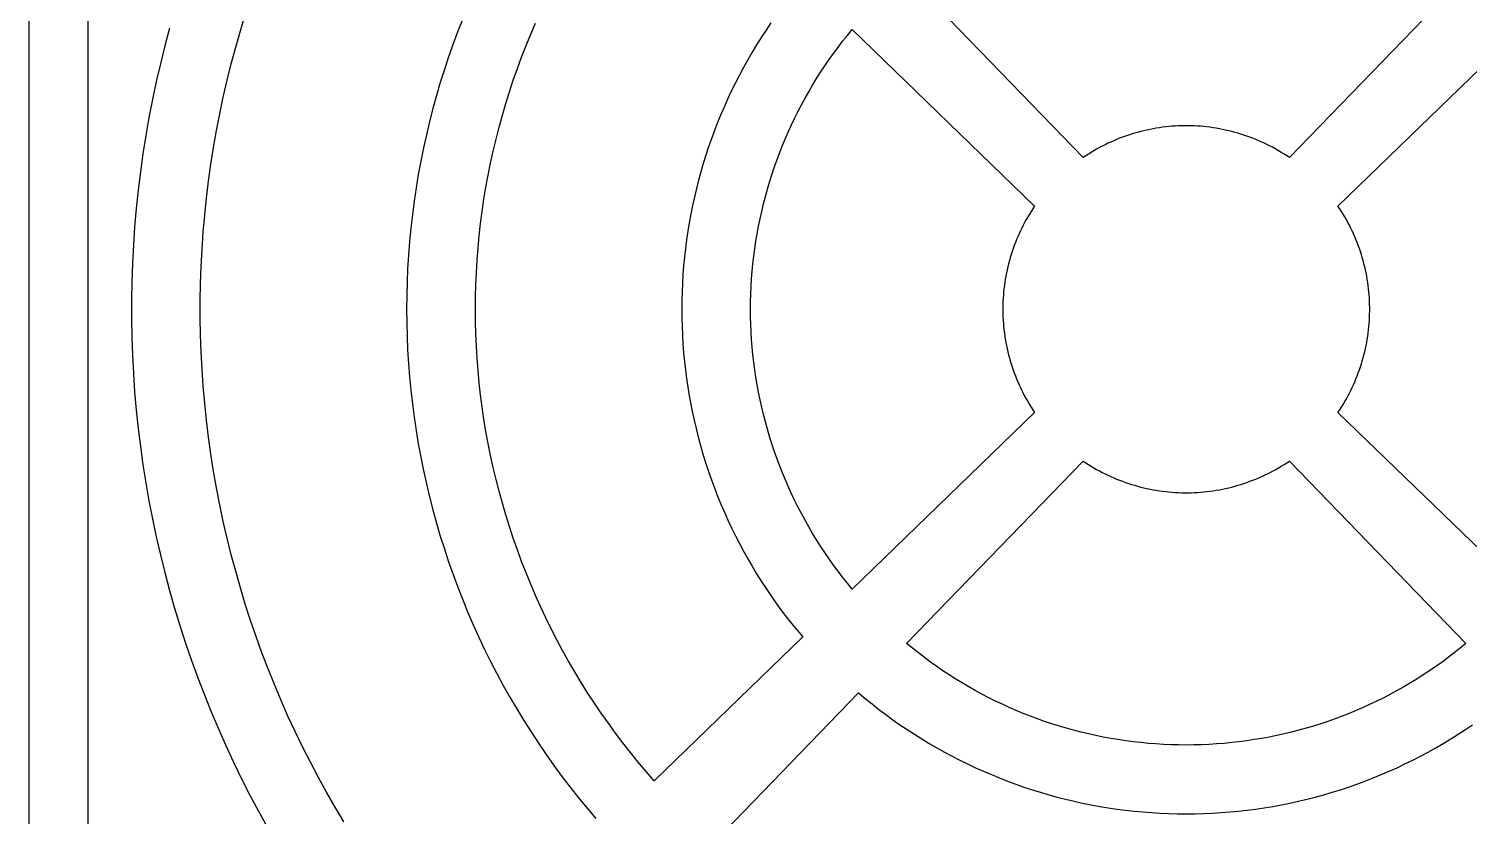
# Model space of a CAD drawing. Header units: metres. Extents: x -3 to 104, y -8 to 202.
# Drawn here: x 0 to 62.8, y 127.1 to 161.5 of the extents above; entities that cross this region are included whole.
import ezdxf

# ---------------------------------------------------------------- set-up
doc = ezdxf.new("R2010")
doc.units = ezdxf.units.M

msp = doc.modelspace()

# ---------------------------------------------------------------- linework, layer by layer
for p, q in [((0, 192.25), (0, 10)), ((2.58301, 122.186), (2.58301, 176.274)), ((45.9795, 155.847), (38.2773, 163.798)), ((62.6719, 163.798), (54.9707, 155.847)), ((9.22559, 161.374), (9.44238, 162.088)), ((6.1377, 161.487), (5.93164, 160.714)), ((18.9238, 161.899), (18.709, 161.351)), ((21.8867, 161.218), (22.0986, 161.71)), ((32.3613, 161.715), (32.1484, 161.4)), ((9.02148, 160.656), (9.22559, 161.374)), ((18.709, 161.351), (18.5029, 160.797)), ((21.6846, 160.723), (21.8867, 161.218)), ((31.9414, 161.083), (31.7393, 160.762)), ((32.1484, 161.4), (31.9414, 161.083)), ((35.2891, 160.648), (35.4912, 160.912)), ((35.4912, 160.912), (35.6963, 161.171)), ((35.6963, 161.171), (35.9072, 161.427)), ((35.9072, 161.427), (43.8574, 153.726)), ((57.0918, 153.726), (65.043, 161.427)), ((5.93164, 160.714), (5.73828, 159.937)), ((8.8291, 159.936), (9.02148, 160.656)), ((18.3076, 160.24), (18.1211, 159.681)), ((18.5029, 160.797), (18.3076, 160.24)), ((21.3047, 159.722), (21.4902, 160.224)), ((21.4902, 160.224), (21.6846, 160.723)), ((31.5439, 160.437), (31.3535, 160.108)), ((31.7393, 160.762), (31.5439, 160.437)), ((34.9004, 160.112), (35.0928, 160.383)), ((35.0928, 160.383), (35.2891, 160.648)), ((5.73828, 159.937), (5.55859, 159.157)), ((8.64941, 159.211), (8.8291, 159.936)), ((18.1211, 159.681), (17.9443, 159.117)), ((21.1279, 159.217), (21.3047, 159.722)), ((31.1689, 159.777), (30.9893, 159.443)), ((31.3535, 160.108), (31.1689, 159.777)), ((34.3535, 159.284), (34.5312, 159.563)), ((34.5312, 159.563), (34.7139, 159.84)), ((34.7139, 159.84), (34.9004, 160.112)), ((5.55859, 159.157), (5.39258, 158.374)), ((8.48242, 158.483), (8.64941, 159.211)), ((17.9443, 159.117), (17.7773, 158.551)), ((20.96, 158.709), (21.1279, 159.217)), ((30.8164, 159.105), (30.6494, 158.765)), ((30.9893, 159.443), (30.8164, 159.105)), ((34.0127, 158.716), (34.1807, 159.002)), ((34.1807, 159.002), (34.3535, 159.284)), ((5.39258, 158.374), (5.24121, 157.588)), ((8.32812, 157.754), (8.48242, 158.483)), ((17.7773, 158.551), (17.6211, 157.982)), ((20.8008, 158.198), (20.96, 158.709)), ((30.4873, 158.422), (30.332, 158.076)), ((30.6494, 158.765), (30.4873, 158.422)), ((33.6924, 158.137), (33.8496, 158.428)), ((33.8496, 158.428), (34.0127, 158.716)), ((8.18652, 157.021), (8.32812, 157.754)), ((17.6211, 157.982), (17.4736, 157.411)), ((20.5088, 157.168), (20.6504, 157.685)), ((20.6504, 157.685), (20.8008, 158.198)), ((30.1826, 157.728), (30.0391, 157.376)), ((30.332, 158.076), (30.1826, 157.728)), ((33.3916, 157.547), (33.54, 157.843)), ((33.54, 157.843), (33.6924, 158.137)), ((5.24121, 157.588), (5.10254, 156.8)), ((17.4736, 157.411), (17.3369, 156.837)), ((20.376, 156.649), (20.5088, 157.168)), ((30.0391, 157.376), (29.9014, 157.022)), ((33.1123, 156.946), (33.25, 157.248)), ((33.25, 157.248), (33.3916, 157.547)), ((48.7588, 157.043), (48.624, 157.013)), ((48.8945, 157.072), (48.7588, 157.043)), ((49.0303, 157.098), (48.8945, 157.072)), ((49.166, 157.122), (49.0303, 157.098)), ((49.3027, 157.144), (49.166, 157.122)), ((49.4404, 157.162), (49.3027, 157.144)), ((49.5771, 157.179), (49.4404, 157.162)), ((49.7148, 157.193), (49.5771, 157.179)), ((49.8525, 157.205), (49.7148, 157.193)), ((49.9912, 157.215), (49.8525, 157.205)), ((50.1289, 157.222), (49.9912, 157.215)), ((50.2676, 157.227), (50.1289, 157.222)), ((50.4062, 157.229), (50.2676, 157.227)), ((50.5439, 157.229), (50.4062, 157.229)), ((50.6826, 157.227), (50.5439, 157.229)), ((50.8213, 157.222), (50.6826, 157.227)), ((50.959, 157.215), (50.8213, 157.222)), ((51.0967, 157.205), (50.959, 157.215)), ((51.2354, 157.193), (51.0967, 157.205)), ((51.373, 157.179), (51.2354, 157.193)), ((51.5098, 157.162), (51.373, 157.179)), ((51.6475, 157.144), (51.5098, 157.162)), ((51.7842, 157.122), (51.6475, 157.144)), ((51.9199, 157.098), (51.7842, 157.122)), ((52.0557, 157.072), (51.9199, 157.098)), ((52.1914, 157.043), (52.0557, 157.072)), ((52.3262, 157.013), (52.1914, 157.043)), ((5.10254, 156.8), (4.97754, 156.009)), ((8.05762, 156.286), (8.18652, 157.021)), ((17.3369, 156.837), (17.21, 156.261)), ((20.2529, 156.129), (20.376, 156.649)), ((29.7705, 156.667), (29.6455, 156.309)), ((29.9014, 157.022), (29.7705, 156.667)), ((32.8545, 156.337), (32.9805, 156.643)), ((32.9805, 156.643), (33.1123, 156.946)), ((47.0596, 156.464), (46.9346, 156.403)), ((47.1855, 156.521), (47.0596, 156.464)), ((47.3115, 156.577), (47.1855, 156.521)), ((47.4395, 156.631), (47.3115, 156.577)), ((47.5674, 156.683), (47.4395, 156.631)), ((47.6973, 156.731), (47.5674, 156.683)), ((47.8271, 156.778), (47.6973, 156.731)), ((47.958, 156.823), (47.8271, 156.778)), ((48.0898, 156.866), (47.958, 156.823)), ((48.2227, 156.906), (48.0898, 156.866)), ((48.3555, 156.943), (48.2227, 156.906)), ((48.4893, 156.979), (48.3555, 156.943)), ((48.624, 157.013), (48.4893, 156.979)), ((52.4609, 156.979), (52.3262, 157.013)), ((52.5947, 156.943), (52.4609, 156.979)), ((52.7275, 156.906), (52.5947, 156.943)), ((52.8604, 156.866), (52.7275, 156.906)), ((52.9912, 156.823), (52.8604, 156.866)), ((53.123, 156.778), (52.9912, 156.823)), ((53.2529, 156.731), (53.123, 156.778)), ((53.3818, 156.683), (53.2529, 156.731)), ((53.5107, 156.631), (53.3818, 156.683)), ((53.6387, 156.577), (53.5107, 156.631)), ((53.7646, 156.521), (53.6387, 156.577)), ((53.8906, 156.464), (53.7646, 156.521)), ((54.0146, 156.403), (53.8906, 156.464)), ((4.97754, 156.009), (4.86621, 155.216)), ((7.94141, 155.549), (8.05762, 156.286)), ((17.21, 156.261), (17.0928, 155.682)), ((20.1377, 155.606), (20.2529, 156.129)), ((29.5264, 155.948), (29.4131, 155.586)), ((29.6455, 156.309), (29.5264, 155.948)), ((32.6172, 155.718), (32.7334, 156.028)), ((32.7334, 156.028), (32.8545, 156.337)), ((46.0947, 155.924), (45.9795, 155.847)), ((46.2109, 155.998), (46.0947, 155.924)), ((46.3281, 156.071), (46.2109, 155.998)), ((46.4473, 156.142), (46.3281, 156.071)), ((46.5674, 156.21), (46.4473, 156.142)), ((46.6885, 156.277), (46.5674, 156.21)), ((46.8115, 156.342), (46.6885, 156.277)), ((46.9346, 156.403), (46.8115, 156.342)), ((54.1387, 156.342), (54.0146, 156.403)), ((54.2607, 156.277), (54.1387, 156.342)), ((54.3828, 156.21), (54.2607, 156.277)), ((54.5029, 156.142), (54.3828, 156.21)), ((54.6211, 156.071), (54.5029, 156.142)), ((54.7393, 155.998), (54.6211, 156.071)), ((54.8555, 155.924), (54.7393, 155.998)), ((54.9707, 155.847), (54.8555, 155.924)), ((4.86621, 155.216), (4.76855, 154.422)), ((7.83887, 154.81), (7.94141, 155.549)), ((17.0928, 155.682), (16.9863, 155.102)), ((20.0322, 155.081), (20.1377, 155.606)), ((29.3066, 155.222), (29.207, 154.856)), ((29.4131, 155.586), (29.3066, 155.222)), ((32.4023, 155.092), (32.5068, 155.406)), ((32.5068, 155.406), (32.6172, 155.718)), ((7.74805, 154.069), (7.83887, 154.81)), ((16.9863, 155.102), (16.8887, 154.52)), ((19.8486, 154.027), (19.9355, 154.555)), ((19.9355, 154.555), (20.0322, 155.081)), ((29.207, 154.856), (29.1133, 154.488)), ((32.209, 154.459), (32.3027, 154.776)), ((32.3027, 154.776), (32.4023, 155.092)), ((4.76855, 154.422), (4.68555, 153.625)), ((7.6709, 153.327), (7.74805, 154.069)), ((16.8027, 153.936), (16.7256, 153.351)), ((16.8887, 154.52), (16.8027, 153.936)), ((19.7705, 153.497), (19.8486, 154.027)), ((29.0254, 154.12), (28.9443, 153.749)), ((29.1133, 154.488), (29.0254, 154.12)), ((32.0381, 153.819), (32.1201, 154.14)), ((32.1201, 154.14), (32.209, 154.459)), ((4.68555, 153.625), (4.61621, 152.828)), ((7.60645, 152.584), (7.6709, 153.327)), ((16.7256, 153.351), (16.6592, 152.764)), ((19.7012, 152.967), (19.7705, 153.497)), ((28.8691, 153.377), (28.8008, 153.004)), ((28.9443, 153.749), (28.8691, 153.377)), ((31.8887, 153.174), (31.9609, 153.497)), ((31.9609, 153.497), (32.0381, 153.819)), ((43.6338, 153.376), (43.5625, 153.257)), ((43.7061, 153.494), (43.6338, 153.376)), ((43.7812, 153.61), (43.7061, 153.494)), ((43.8574, 153.726), (43.7812, 153.61)), ((57.1689, 153.61), (57.0918, 153.726)), ((57.2441, 153.494), (57.1689, 153.61)), ((57.3164, 153.376), (57.2441, 153.494)), ((57.3867, 153.257), (57.3164, 153.376)), ((4.61621, 152.828), (4.56055, 152.029)), ((16.6592, 152.764), (16.6025, 152.177)), ((19.6416, 152.435), (19.7012, 152.967)), ((28.8008, 153.004), (28.7393, 152.63)), ((31.7627, 152.523), (31.8232, 152.85)), ((31.8232, 152.85), (31.8887, 153.174)), ((43.2412, 152.645), (43.1826, 152.52)), ((43.3008, 152.77), (43.2412, 152.645)), ((43.3633, 152.894), (43.3008, 152.77)), ((43.4277, 153.016), (43.3633, 152.894)), ((43.4941, 153.137), (43.4277, 153.016)), ((43.5625, 153.257), (43.4941, 153.137)), ((57.4561, 153.137), (57.3867, 153.257)), ((57.5225, 153.016), (57.4561, 153.137)), ((57.5869, 152.894), (57.5225, 153.016)), ((57.6494, 152.77), (57.5869, 152.894)), ((57.709, 152.645), (57.6494, 152.77)), ((57.7676, 152.52), (57.709, 152.645)), ((4.56055, 152.029), (4.51855, 151.23)), ((7.55469, 151.84), (7.60645, 152.584)), ((16.6025, 152.177), (16.5566, 151.588)), ((19.5908, 151.902), (19.6416, 152.435)), ((28.6836, 152.255), (28.6348, 151.879)), ((28.7393, 152.63), (28.6836, 152.255)), ((31.6592, 151.87), (31.708, 152.197)), ((31.708, 152.197), (31.7627, 152.523)), ((43.0215, 152.137), (42.9727, 152.008)), ((43.0732, 152.266), (43.0215, 152.137)), ((43.127, 152.393), (43.0732, 152.266)), ((43.1826, 152.52), (43.127, 152.393)), ((57.8232, 152.393), (57.7676, 152.52)), ((57.877, 152.266), (57.8232, 152.393)), ((57.9277, 152.137), (57.877, 152.266)), ((57.9775, 152.008), (57.9277, 152.137)), ((7.51562, 151.095), (7.55469, 151.84)), ((16.5566, 151.588), (16.5215, 150.999)), ((19.5488, 151.368), (19.5908, 151.902)), ((28.5928, 151.502), (28.5566, 151.124)), ((28.6348, 151.879), (28.5928, 151.502)), ((31.5791, 151.213), (31.6162, 151.541)), ((31.6162, 151.541), (31.6592, 151.87)), ((42.7988, 151.482), (42.7607, 151.349)), ((42.8389, 151.614), (42.7988, 151.482)), ((42.8809, 151.746), (42.8389, 151.614)), ((42.9258, 151.877), (42.8809, 151.746)), ((42.9727, 152.008), (42.9258, 151.877)), ((58.0244, 151.877), (57.9775, 152.008)), ((58.0693, 151.746), (58.0244, 151.877)), ((58.1113, 151.614), (58.0693, 151.746)), ((58.1514, 151.482), (58.1113, 151.614)), ((58.1895, 151.349), (58.1514, 151.482)), ((4.51855, 151.23), (4.49023, 150.43)), ((7.48926, 150.349), (7.51562, 151.095)), ((16.5215, 150.999), (16.4951, 150.409)), ((19.4932, 150.3), (19.5166, 150.834)), ((19.5166, 150.834), (19.5488, 151.368)), ((28.5566, 151.124), (28.5273, 150.746)), ((31.5215, 150.553), (31.5469, 150.883)), ((31.5469, 150.883), (31.5791, 151.213)), ((42.6328, 150.811), (42.6064, 150.675)), ((42.6611, 150.946), (42.6328, 150.811)), ((42.6924, 151.081), (42.6611, 150.946)), ((42.7256, 151.215), (42.6924, 151.081)), ((42.7607, 151.349), (42.7256, 151.215)), ((58.2246, 151.215), (58.1895, 151.349)), ((58.2578, 151.081), (58.2246, 151.215)), ((58.2891, 150.946), (58.2578, 151.081)), ((58.3174, 150.811), (58.2891, 150.946)), ((58.3438, 150.675), (58.3174, 150.811)), ((4.49023, 150.43), (4.47656, 149.63)), ((7.47656, 149.603), (7.48926, 150.349)), ((16.4951, 150.409), (16.4805, 149.819)), ((19.4795, 149.765), (19.4932, 150.3)), ((28.5049, 150.367), (28.4883, 149.988)), ((28.5273, 150.746), (28.5049, 150.367)), ((31.4863, 149.892), (31.501, 150.223)), ((31.501, 150.223), (31.5215, 150.553)), ((42.5254, 150.127), (42.5107, 149.989)), ((42.542, 150.265), (42.5254, 150.127)), ((42.5615, 150.401), (42.542, 150.265)), ((42.583, 150.538), (42.5615, 150.401)), ((42.6064, 150.675), (42.583, 150.538)), ((58.3672, 150.538), (58.3438, 150.675)), ((58.3887, 150.401), (58.3672, 150.538)), ((58.4082, 150.265), (58.3887, 150.401)), ((58.4248, 150.127), (58.4082, 150.265)), ((58.4385, 149.989), (58.4248, 150.127)), ((4.47656, 149.63), (4.47656, 148.829)), ((7.47656, 148.856), (7.47656, 149.603)), ((16.4805, 149.819), (16.4746, 149.229)), ((19.4746, 149.229), (19.4795, 149.765)), ((28.4785, 149.608), (28.4746, 149.229)), ((28.4883, 149.988), (28.4785, 149.608)), ((31.4746, 149.229), (31.4775, 149.561)), ((31.4775, 149.561), (31.4863, 149.892)), ((42.4824, 149.575), (42.4775, 149.438)), ((42.4893, 149.714), (42.4824, 149.575)), ((42.499, 149.852), (42.4893, 149.714)), ((42.5107, 149.989), (42.499, 149.852)), ((58.4512, 149.852), (58.4385, 149.989)), ((58.46, 149.714), (58.4512, 149.852)), ((58.4678, 149.575), (58.46, 149.714)), ((58.4727, 149.438), (58.4678, 149.575)), ((16.4746, 149.229), (16.4805, 148.64)), ((19.4795, 148.694), (19.4746, 149.229)), ((28.4746, 149.229), (28.4785, 148.851)), ((31.4775, 148.898), (31.4746, 149.229)), ((31.4863, 148.567), (31.4775, 148.898)), ((42.4775, 149.438), (42.4756, 149.299)), ((42.4756, 149.299), (42.4756, 149.16)), ((42.4756, 149.16), (42.4775, 149.022)), ((42.4775, 149.022), (42.4824, 148.884)), ((42.4824, 148.884), (42.4893, 148.745)), ((58.46, 148.745), (58.4678, 148.884)), ((58.4678, 148.884), (58.4727, 149.022)), ((58.4746, 149.299), (58.4727, 149.438)), ((58.4727, 149.022), (58.4746, 149.16)), ((58.4746, 149.16), (58.4746, 149.299)), ((4.47656, 148.829), (4.49023, 148.029)), ((7.48926, 148.11), (7.47656, 148.856)), ((16.4805, 148.64), (16.4951, 148.05)), ((19.4932, 148.159), (19.4795, 148.694)), ((28.4785, 148.851), (28.4883, 148.471)), ((28.4883, 148.471), (28.5049, 148.092)), ((31.501, 148.236), (31.4863, 148.567)), ((42.4893, 148.745), (42.499, 148.607)), ((42.499, 148.607), (42.5107, 148.47)), ((42.5107, 148.47), (42.5254, 148.332)), ((42.5254, 148.332), (42.542, 148.194)), ((58.4082, 148.194), (58.4248, 148.332)), ((58.4248, 148.332), (58.4385, 148.47)), ((58.4385, 148.47), (58.4512, 148.607)), ((58.4512, 148.607), (58.46, 148.745)), ((4.49023, 148.029), (4.51855, 147.229)), ((7.51562, 147.364), (7.48926, 148.11)), ((16.4951, 148.05), (16.5215, 147.46)), ((19.5166, 147.625), (19.4932, 148.159)), ((19.5488, 147.091), (19.5166, 147.625)), ((28.5049, 148.092), (28.5273, 147.714)), ((28.5273, 147.714), (28.5566, 147.335)), ((31.5215, 147.906), (31.501, 148.236)), ((31.5469, 147.576), (31.5215, 147.906)), ((42.542, 148.194), (42.5615, 148.058)), ((42.5615, 148.058), (42.583, 147.921)), ((42.583, 147.921), (42.6064, 147.784)), ((42.6064, 147.784), (42.6328, 147.648)), ((42.6328, 147.648), (42.6611, 147.514)), ((58.2891, 147.514), (58.3174, 147.648)), ((58.3174, 147.648), (58.3438, 147.784)), ((58.3438, 147.784), (58.3672, 147.921)), ((58.3672, 147.921), (58.3887, 148.058)), ((58.3887, 148.058), (58.4082, 148.194)), ((4.51855, 147.229), (4.56055, 146.43)), ((7.55469, 146.619), (7.51562, 147.364)), ((16.5215, 147.46), (16.5566, 146.871)), ((19.5908, 146.557), (19.5488, 147.091)), ((28.5566, 147.335), (28.5928, 146.958)), ((31.5791, 147.246), (31.5469, 147.576)), ((31.6162, 146.918), (31.5791, 147.246)), ((42.6611, 147.514), (42.6924, 147.378)), ((42.6924, 147.378), (42.7256, 147.244)), ((42.7256, 147.244), (42.7607, 147.11)), ((42.7607, 147.11), (42.7988, 146.978)), ((58.1514, 146.978), (58.1895, 147.11)), ((58.1895, 147.11), (58.2246, 147.244)), ((58.2246, 147.244), (58.2578, 147.378)), ((58.2578, 147.378), (58.2891, 147.514)), ((4.56055, 146.43), (4.61621, 145.631)), ((7.60645, 145.875), (7.55469, 146.619)), ((16.5566, 146.871), (16.6025, 146.282)), ((19.6416, 146.024), (19.5908, 146.557)), ((28.5928, 146.958), (28.6348, 146.581)), ((28.6348, 146.581), (28.6836, 146.204)), ((31.6592, 146.589), (31.6162, 146.918)), ((31.708, 146.262), (31.6592, 146.589)), ((42.7988, 146.978), (42.8389, 146.845)), ((42.8389, 146.845), (42.8809, 146.713)), ((42.8809, 146.713), (42.9258, 146.582)), ((42.9258, 146.582), (42.9727, 146.452)), ((42.9727, 146.452), (43.0215, 146.322)), ((57.9277, 146.322), (57.9775, 146.452)), ((57.9775, 146.452), (58.0244, 146.582)), ((58.0244, 146.582), (58.0693, 146.713)), ((58.0693, 146.713), (58.1113, 146.845)), ((58.1113, 146.845), (58.1514, 146.978)), ((7.6709, 145.132), (7.60645, 145.875)), ((16.6025, 146.282), (16.6592, 145.695)), ((19.7012, 145.492), (19.6416, 146.024)), ((28.6836, 146.204), (28.7393, 145.829)), ((28.7393, 145.829), (28.8008, 145.455)), ((31.7627, 145.936), (31.708, 146.262)), ((31.8232, 145.609), (31.7627, 145.936)), ((43.0215, 146.322), (43.0732, 146.194)), ((43.0732, 146.194), (43.127, 146.066)), ((43.127, 146.066), (43.1826, 145.939)), ((43.1826, 145.939), (43.2412, 145.814)), ((43.2412, 145.814), (43.3008, 145.689)), ((57.6494, 145.689), (57.709, 145.814)), ((57.709, 145.814), (57.7676, 145.939)), ((57.7676, 145.939), (57.8232, 146.066)), ((57.8232, 146.066), (57.877, 146.194)), ((57.877, 146.194), (57.9277, 146.322)), ((4.61621, 145.631), (4.68555, 144.834)), ((7.74805, 144.39), (7.6709, 145.132)), ((16.6592, 145.695), (16.7256, 145.108)), ((16.7256, 145.108), (16.8027, 144.523)), ((19.7705, 144.962), (19.7012, 145.492)), ((28.8008, 145.455), (28.8691, 145.082)), ((31.8887, 145.285), (31.8232, 145.609)), ((31.9609, 144.962), (31.8887, 145.285)), ((43.3008, 145.689), (43.3633, 145.565)), ((43.3633, 145.565), (43.4277, 145.443)), ((43.4277, 145.443), (43.4941, 145.322)), ((43.4941, 145.322), (43.5625, 145.202)), ((43.5625, 145.202), (43.6338, 145.083)), ((57.3164, 145.083), (57.3867, 145.202)), ((57.3867, 145.202), (57.4561, 145.322)), ((57.4561, 145.322), (57.5225, 145.443)), ((57.5225, 145.443), (57.5869, 145.565)), ((57.5869, 145.565), (57.6494, 145.689)), ((4.68555, 144.834), (4.76855, 144.037)), ((16.8027, 144.523), (16.8887, 143.939)), ((19.8486, 144.433), (19.7705, 144.962)), ((28.8691, 145.082), (28.9443, 144.71)), ((28.9443, 144.71), (29.0254, 144.34)), ((32.0381, 144.64), (31.9609, 144.962)), ((32.1201, 144.319), (32.0381, 144.64)), ((43.8574, 144.733), (35.9072, 137.032)), ((43.6338, 145.083), (43.7061, 144.965)), ((43.7061, 144.965), (43.7812, 144.849)), ((43.7812, 144.849), (43.8574, 144.733)), ((57.0918, 144.733), (57.1689, 144.849)), ((65.043, 137.032), (57.0918, 144.733)), ((57.1689, 144.849), (57.2441, 144.965)), ((57.2441, 144.965), (57.3164, 145.083)), ((4.76855, 144.037), (4.86621, 143.243)), ((7.83887, 143.649), (7.74805, 144.39)), ((16.8887, 143.939), (16.9863, 143.357)), ((19.9355, 143.904), (19.8486, 144.433)), ((20.0322, 143.378), (19.9355, 143.904)), ((29.0254, 144.34), (29.1133, 143.971)), ((29.1133, 143.971), (29.207, 143.603)), ((32.209, 144), (32.1201, 144.319)), ((32.3027, 143.683), (32.209, 144)), ((4.86621, 143.243), (4.97754, 142.45)), ((7.94141, 142.91), (7.83887, 143.649)), ((16.9863, 143.357), (17.0928, 142.777)), ((20.1377, 142.854), (20.0322, 143.378)), ((29.207, 143.603), (29.3066, 143.237)), ((29.3066, 143.237), (29.4131, 142.873)), ((32.4023, 143.367), (32.3027, 143.683)), ((32.5068, 143.053), (32.4023, 143.367)), ((8.05762, 142.173), (7.94141, 142.91)), ((17.0928, 142.777), (17.21, 142.199)), ((20.2529, 142.33), (20.1377, 142.854)), ((29.4131, 142.873), (29.5264, 142.511)), ((32.6172, 142.741), (32.5068, 143.053)), ((32.7334, 142.431), (32.6172, 142.741)), ((38.2773, 134.661), (45.9795, 142.612)), ((45.9795, 142.612), (46.0947, 142.535)), ((54.8555, 142.535), (54.9707, 142.612)), ((54.9707, 142.612), (62.6719, 134.661)), ((4.97754, 142.45), (5.10254, 141.659)), ((8.18652, 141.438), (8.05762, 142.173)), ((17.21, 142.199), (17.3369, 141.622)), ((20.376, 141.81), (20.2529, 142.33)), ((29.5264, 142.511), (29.6455, 142.15)), ((29.6455, 142.15), (29.7705, 141.792)), ((32.8545, 142.122), (32.7334, 142.431)), ((32.9805, 141.816), (32.8545, 142.122)), ((46.0947, 142.535), (46.2109, 142.461)), ((46.2109, 142.461), (46.3281, 142.388)), ((46.3281, 142.388), (46.4473, 142.317)), ((46.4473, 142.317), (46.5674, 142.249)), ((46.5674, 142.249), (46.6885, 142.183)), ((46.6885, 142.183), (46.8115, 142.118)), ((46.8115, 142.118), (46.9346, 142.056)), ((46.9346, 142.056), (47.0596, 141.995)), ((47.0596, 141.995), (47.1855, 141.938)), ((53.7646, 141.938), (53.8906, 141.995)), ((53.8906, 141.995), (54.0146, 142.056)), ((54.0146, 142.056), (54.1387, 142.118)), ((54.1387, 142.118), (54.2607, 142.183)), ((54.2607, 142.183), (54.3828, 142.249)), ((54.3828, 142.249), (54.5029, 142.317)), ((54.5029, 142.317), (54.6211, 142.388)), ((54.6211, 142.388), (54.7393, 142.461)), ((54.7393, 142.461), (54.8555, 142.535)), ((5.10254, 141.659), (5.24121, 140.871)), ((8.32812, 140.705), (8.18652, 141.438)), ((17.3369, 141.622), (17.4736, 141.049)), ((20.5088, 141.291), (20.376, 141.81)), ((29.7705, 141.792), (29.9014, 141.437)), ((29.9014, 141.437), (30.0391, 141.083)), ((33.1123, 141.513), (32.9805, 141.816)), ((33.25, 141.212), (33.1123, 141.513)), ((47.1855, 141.938), (47.3115, 141.882)), ((47.3115, 141.882), (47.4395, 141.828)), ((47.4395, 141.828), (47.5674, 141.776)), ((47.5674, 141.776), (47.6973, 141.728)), ((47.6973, 141.728), (47.8271, 141.681)), ((47.8271, 141.681), (47.958, 141.636)), ((47.958, 141.636), (48.0898, 141.594)), ((48.0898, 141.594), (48.2227, 141.553)), ((48.2227, 141.553), (48.3555, 141.516)), ((48.3555, 141.516), (48.4893, 141.479)), ((48.4893, 141.479), (48.624, 141.446)), ((48.624, 141.446), (48.7588, 141.416)), ((48.7588, 141.416), (48.8945, 141.388)), ((48.8945, 141.388), (49.0303, 141.361)), ((49.0303, 141.361), (49.166, 141.337)), ((49.166, 141.337), (49.3027, 141.315)), ((51.6475, 141.315), (51.7842, 141.337)), ((51.7842, 141.337), (51.9199, 141.361)), ((51.9199, 141.361), (52.0557, 141.388)), ((52.0557, 141.388), (52.1914, 141.416)), ((52.1914, 141.416), (52.3262, 141.446)), ((52.3262, 141.446), (52.4609, 141.479)), ((52.4609, 141.479), (52.5947, 141.516)), ((52.5947, 141.516), (52.7275, 141.553)), ((52.7275, 141.553), (52.8604, 141.594)), ((52.8604, 141.594), (52.9912, 141.636)), ((52.9912, 141.636), (53.123, 141.681)), ((53.123, 141.681), (53.2529, 141.728)), ((53.2529, 141.728), (53.3818, 141.776)), ((53.3818, 141.776), (53.5107, 141.828)), ((53.5107, 141.828), (53.6387, 141.882)), ((53.6387, 141.882), (53.7646, 141.938)), ((5.24121, 140.871), (5.39258, 140.085)), ((8.48242, 139.976), (8.32812, 140.705)), ((17.4736, 141.049), (17.6211, 140.477)), ((20.6504, 140.775), (20.5088, 141.291)), ((20.8008, 140.262), (20.6504, 140.775)), ((30.0391, 141.083), (30.1826, 140.731)), ((30.1826, 140.731), (30.332, 140.383)), ((33.3916, 140.912), (33.25, 141.212)), ((33.54, 140.616), (33.3916, 140.912)), ((49.3027, 141.315), (49.4404, 141.297)), ((49.4404, 141.297), (49.5771, 141.28)), ((49.5771, 141.28), (49.7148, 141.266)), ((49.7148, 141.266), (49.8525, 141.254)), ((49.8525, 141.254), (49.9912, 141.244)), ((49.9912, 141.244), (50.1289, 141.237)), ((50.1289, 141.237), (50.2676, 141.232)), ((50.2676, 141.232), (50.4062, 141.229)), ((50.4062, 141.229), (50.5439, 141.229)), ((50.5439, 141.229), (50.6826, 141.232)), ((50.6826, 141.232), (50.8213, 141.237)), ((50.8213, 141.237), (50.959, 141.244)), ((50.959, 141.244), (51.0967, 141.254)), ((51.0967, 141.254), (51.2354, 141.266)), ((51.2354, 141.266), (51.373, 141.28)), ((51.373, 141.28), (51.5098, 141.297)), ((51.5098, 141.297), (51.6475, 141.315)), ((5.39258, 140.085), (5.55859, 139.303)), ((17.6211, 140.477), (17.7773, 139.908)), ((20.96, 139.75), (20.8008, 140.262)), ((30.332, 140.383), (30.4873, 140.037)), ((33.6924, 140.322), (33.54, 140.616)), ((33.8496, 140.031), (33.6924, 140.322)), ((8.64941, 139.248), (8.48242, 139.976)), ((17.7773, 139.908), (17.9443, 139.342)), ((21.1279, 139.242), (20.96, 139.75)), ((30.4873, 140.037), (30.6494, 139.694)), ((30.6494, 139.694), (30.8164, 139.354)), ((34.0127, 139.743), (33.8496, 140.031)), ((34.1807, 139.457), (34.0127, 139.743)), ((34.3535, 139.175), (34.1807, 139.457)), ((5.55859, 139.303), (5.73828, 138.522)), ((8.8291, 138.524), (8.64941, 139.248)), ((17.9443, 139.342), (18.1211, 138.778)), ((21.3047, 138.737), (21.1279, 139.242)), ((30.8164, 139.354), (30.9893, 139.016)), ((30.9893, 139.016), (31.1689, 138.682)), ((34.5312, 138.896), (34.3535, 139.175)), ((34.7139, 138.619), (34.5312, 138.896)), ((5.73828, 138.522), (5.93164, 137.745)), ((9.02148, 137.803), (8.8291, 138.524)), ((18.1211, 138.778), (18.3076, 138.219)), ((18.3076, 138.219), (18.5029, 137.662)), ((21.4902, 138.235), (21.3047, 138.737)), ((21.6846, 137.736), (21.4902, 138.235)), ((31.1689, 138.682), (31.3535, 138.351)), ((31.3535, 138.351), (31.5439, 138.022)), ((34.9004, 138.347), (34.7139, 138.619)), ((35.0928, 138.076), (34.9004, 138.347)), ((5.93164, 137.745), (6.1377, 136.972)), ((9.22559, 137.085), (9.02148, 137.803)), ((18.5029, 137.662), (18.709, 137.109)), ((21.8867, 137.241), (21.6846, 137.736)), ((31.5439, 138.022), (31.7393, 137.697)), ((31.7393, 137.697), (31.9414, 137.376)), ((35.2891, 137.811), (35.0928, 138.076)), ((35.4912, 137.548), (35.2891, 137.811)), ((6.1377, 136.972), (6.3584, 136.202)), ((9.44238, 136.371), (9.22559, 137.085)), ((18.709, 137.109), (18.9238, 136.56)), ((22.0986, 136.749), (21.8867, 137.241)), ((31.9414, 137.376), (32.1484, 137.059)), ((32.1484, 137.059), (32.3613, 136.744)), ((35.6963, 137.288), (35.4912, 137.548)), ((35.9072, 137.032), (35.6963, 137.288)), ((9.67188, 135.661), (9.44238, 136.371)), ((18.9238, 136.56), (19.1484, 136.014)), ((22.3184, 136.262), (22.0986, 136.749)), ((32.3613, 136.744), (32.5791, 136.434)), ((32.5791, 136.434), (32.8018, 136.127)), ((6.3584, 136.202), (6.5918, 135.437)), ((19.1484, 136.014), (19.3828, 135.472)), ((22.5459, 135.777), (22.3184, 136.262)), ((22.7822, 135.297), (22.5459, 135.777)), ((32.8018, 136.127), (33.0303, 135.824)), ((33.0303, 135.824), (33.2646, 135.525)), ((6.5918, 135.437), (6.83789, 134.675)), ((9.91309, 134.955), (9.67188, 135.661)), ((19.3828, 135.472), (19.626, 134.935)), ((23.0273, 134.821), (22.7822, 135.297)), ((33.2646, 135.525), (33.5029, 135.23)), ((33.5029, 135.23), (33.7471, 134.94)), ((6.83789, 134.675), (7.09766, 133.918)), ((10.167, 134.254), (9.91309, 134.955)), ((19.626, 134.935), (19.8789, 134.401)), ((23.2803, 134.35), (23.0273, 134.821)), ((33.7471, 134.94), (27.2734, 128.67)), ((38.5332, 134.451), (38.2773, 134.661)), ((38.793, 134.245), (38.5332, 134.451)), ((62.416, 134.451), (62.1572, 134.245)), ((62.6719, 134.661), (62.416, 134.451)), ((7.09766, 133.918), (7.37109, 133.166)), ((10.4326, 133.557), (10.167, 134.254)), ((19.8789, 134.401), (20.1406, 133.872)), ((20.1406, 133.872), (20.4121, 133.348)), ((23.541, 133.882), (23.2803, 134.35)), ((23.8096, 133.419), (23.541, 133.882)), ((39.0557, 134.044), (38.793, 134.245)), ((39.3223, 133.848), (39.0557, 134.044)), ((39.5918, 133.655), (39.3223, 133.848)), ((61.6279, 133.848), (61.3584, 133.655)), ((61.8945, 134.044), (61.6279, 133.848)), ((62.1572, 134.245), (61.8945, 134.044)), ((7.37109, 133.166), (7.65723, 132.418)), ((10.7109, 132.864), (10.4326, 133.557)), ((20.4121, 133.348), (20.6924, 132.829)), ((24.0869, 132.961), (23.8096, 133.419)), ((39.8652, 133.468), (39.5918, 133.655)), ((40.1406, 133.285), (39.8652, 133.468)), ((40.4209, 133.107), (40.1406, 133.285)), ((60.8086, 133.285), (60.5293, 133.107)), ((61.085, 133.468), (60.8086, 133.285)), ((61.3584, 133.655), (61.085, 133.468)), ((11.001, 132.177), (10.7109, 132.864)), ((20.6924, 132.829), (20.9814, 132.314)), ((24.3711, 132.508), (24.0869, 132.961)), ((40.7031, 132.936), (40.4209, 133.107)), ((40.9883, 132.768), (40.7031, 132.936)), ((41.2764, 132.604), (40.9883, 132.768)), ((41.5674, 132.447), (41.2764, 132.604)), ((59.6729, 132.604), (59.3818, 132.447)), ((59.9619, 132.768), (59.6729, 132.604)), ((60.2471, 132.936), (59.9619, 132.768)), ((60.5293, 133.107), (60.2471, 132.936)), ((7.65723, 132.418), (7.95605, 131.676)), ((11.3027, 131.494), (11.001, 132.177)), ((20.9814, 132.314), (21.2793, 131.805)), ((24.6641, 132.061), (24.3711, 132.508)), ((24.9639, 131.617), (24.6641, 132.061)), ((29.915, 126.028), (36.1855, 132.502)), ((36.1855, 132.502), (36.4766, 132.258)), ((36.4766, 132.258), (36.7715, 132.019)), ((36.7715, 132.019), (37.0703, 131.785)), ((41.8613, 132.294), (41.5674, 132.447)), ((42.1582, 132.146), (41.8613, 132.294)), ((42.457, 132.004), (42.1582, 132.146)), ((42.7578, 131.867), (42.457, 132.004)), ((58.4932, 132.004), (58.1914, 131.867)), ((58.792, 132.146), (58.4932, 132.004)), ((59.0889, 132.294), (58.792, 132.146)), ((59.3818, 132.447), (59.0889, 132.294)), ((7.95605, 131.676), (8.26758, 130.938)), ((11.6162, 130.817), (11.3027, 131.494)), ((21.2793, 131.805), (21.5859, 131.301)), ((21.5859, 131.301), (21.9014, 130.802)), ((25.2725, 131.18), (24.9639, 131.617)), ((37.0703, 131.785), (37.373, 131.557)), ((37.373, 131.557), (37.6797, 131.333)), ((37.6797, 131.333), (37.9893, 131.115)), ((43.0615, 131.735), (42.7578, 131.867)), ((43.3682, 131.608), (43.0615, 131.735)), ((43.6758, 131.487), (43.3682, 131.608)), ((43.9863, 131.372), (43.6758, 131.487)), ((44.2988, 131.262), (43.9863, 131.372)), ((56.9639, 131.372), (56.6514, 131.262)), ((57.2734, 131.487), (56.9639, 131.372)), ((57.582, 131.608), (57.2734, 131.487)), ((57.8877, 131.735), (57.582, 131.608)), ((58.1914, 131.867), (57.8877, 131.735)), ((8.26758, 130.938), (8.59277, 130.207)), ((11.9414, 130.146), (11.6162, 130.817)), ((21.9014, 130.802), (22.2256, 130.309)), ((25.5879, 130.747), (25.2725, 131.18)), ((25.9102, 130.32), (25.5879, 130.747)), ((37.9893, 131.115), (38.3037, 130.903)), ((38.3037, 130.903), (38.6221, 130.696)), ((38.6221, 130.696), (38.9434, 130.494)), ((44.6123, 131.156), (44.2988, 131.262)), ((44.9287, 131.058), (44.6123, 131.156)), ((45.2461, 130.963), (44.9287, 131.058)), ((45.5645, 130.875), (45.2461, 130.963)), ((45.8857, 130.792), (45.5645, 130.875)), ((46.207, 130.715), (45.8857, 130.792)), ((46.5303, 130.644), (46.207, 130.715)), ((54.7422, 130.715), (54.4189, 130.644)), ((55.0645, 130.792), (54.7422, 130.715)), ((55.3848, 130.875), (55.0645, 130.792)), ((55.7041, 130.963), (55.3848, 130.875)), ((56.0215, 131.058), (55.7041, 130.963)), ((56.3379, 131.156), (56.0215, 131.058)), ((56.6514, 131.262), (56.3379, 131.156)), ((62.0068, 130.494), (62.3281, 130.696)), ((62.3281, 130.696), (62.6465, 130.903)), ((62.6465, 130.903), (62.96, 131.115)), ((8.59277, 130.207), (8.92969, 129.48)), ((12.2783, 129.48), (11.9414, 130.146)), ((22.2256, 130.309), (22.5586, 129.821)), ((26.2402, 129.898), (25.9102, 130.32)), ((38.9434, 130.494), (39.2676, 130.298)), ((39.2676, 130.298), (39.5957, 130.107)), ((39.5957, 130.107), (39.9268, 129.923)), ((46.8555, 130.577), (46.5303, 130.644)), ((47.1807, 130.518), (46.8555, 130.577)), ((47.5068, 130.463), (47.1807, 130.518)), ((47.835, 130.414), (47.5068, 130.463)), ((48.1631, 130.371), (47.835, 130.414)), ((48.4922, 130.333), (48.1631, 130.371)), ((48.8213, 130.302), (48.4922, 130.333)), ((49.1514, 130.275), (48.8213, 130.302)), ((49.4824, 130.256), (49.1514, 130.275)), ((49.8125, 130.241), (49.4824, 130.256)), ((50.1436, 130.232), (49.8125, 130.241)), ((50.4746, 130.229), (50.1436, 130.232)), ((50.8057, 130.232), (50.4746, 130.229)), ((51.1367, 130.241), (50.8057, 130.232)), ((51.4678, 130.256), (51.1367, 130.241)), ((51.7979, 130.275), (51.4678, 130.256)), ((52.1279, 130.302), (51.7979, 130.275)), ((52.458, 130.333), (52.1279, 130.302)), ((52.7871, 130.371), (52.458, 130.333)), ((53.1152, 130.414), (52.7871, 130.371)), ((53.4424, 130.463), (53.1152, 130.414)), ((53.7695, 130.518), (53.4424, 130.463)), ((54.0947, 130.577), (53.7695, 130.518)), ((54.4189, 130.644), (54.0947, 130.577)), ((61.0225, 129.923), (61.3545, 130.107)), ((61.3545, 130.107), (61.6826, 130.298)), ((61.6826, 130.298), (62.0068, 130.494)), ((8.92969, 129.48), (9.28027, 128.761)), ((12.627, 128.82), (12.2783, 129.48)), ((22.5586, 129.821), (22.8994, 129.34)), ((26.5781, 129.483), (26.2402, 129.898)), ((26.9219, 129.073), (26.5781, 129.483)), ((39.9268, 129.923), (40.2617, 129.744)), ((40.2617, 129.744), (40.5986, 129.571)), ((40.5986, 129.571), (40.9395, 129.403)), ((40.9395, 129.403), (41.2822, 129.242)), ((59.667, 129.242), (60.0107, 129.403)), ((60.0107, 129.403), (60.3506, 129.571)), ((60.3506, 129.571), (60.6885, 129.744)), ((60.6885, 129.744), (61.0225, 129.923)), ((12.9873, 128.167), (12.627, 128.82)), ((22.8994, 129.34), (23.249, 128.864)), ((23.249, 128.864), (23.6064, 128.395)), ((27.2734, 128.67), (26.9219, 129.073)), ((41.2822, 129.242), (41.6289, 129.087)), ((41.6289, 129.087), (41.9775, 128.937)), ((41.9775, 128.937), (42.3281, 128.794)), ((42.3281, 128.794), (42.6816, 128.656)), ((58.2676, 128.656), (58.6221, 128.794)), ((58.6221, 128.794), (58.9727, 128.937)), ((58.9727, 128.937), (59.3213, 129.087)), ((59.3213, 129.087), (59.667, 129.242)), ((9.28027, 128.761), (9.64258, 128.047)), ((13.3584, 127.52), (12.9873, 128.167)), ((23.6064, 128.395), (23.9727, 127.932)), ((42.6816, 128.656), (43.0381, 128.524)), ((43.0381, 128.524), (43.3955, 128.399)), ((43.3955, 128.399), (43.7559, 128.28)), ((43.7559, 128.28), (44.1182, 128.168)), ((44.1182, 128.168), (44.4824, 128.062)), ((56.4678, 128.062), (56.832, 128.168)), ((56.832, 128.168), (57.1943, 128.28)), ((57.1943, 128.28), (57.5537, 128.399)), ((57.5537, 128.399), (57.9121, 128.524)), ((57.9121, 128.524), (58.2676, 128.656)), ((9.64258, 128.047), (10.0176, 127.34)), ((13.7402, 126.879), (13.3584, 127.52)), ((23.9727, 127.932), (24.3457, 127.475)), ((44.4824, 128.062), (44.8486, 127.961)), ((44.8486, 127.961), (45.2158, 127.867)), ((45.2158, 127.867), (45.585, 127.78)), ((45.585, 127.78), (45.9551, 127.699)), ((45.9551, 127.699), (46.3271, 127.624)), ((46.3271, 127.624), (46.7002, 127.556)), ((46.7002, 127.556), (47.0742, 127.494)), ((53.875, 127.494), (54.25, 127.556)), ((54.25, 127.556), (54.623, 127.624)), ((54.623, 127.624), (54.9941, 127.699)), ((54.9941, 127.699), (55.3652, 127.78)), ((55.3652, 127.78), (55.7344, 127.867)), ((55.7344, 127.867), (56.1016, 127.961)), ((56.1016, 127.961), (56.4678, 128.062)), ((10.0176, 127.34), (10.4043, 126.639)), ((24.3457, 127.475), (24.7275, 127.024)), ((47.0742, 127.494), (47.4502, 127.438)), ((47.4502, 127.438), (47.8262, 127.39)), ((47.8262, 127.39), (48.2031, 127.348)), ((48.2031, 127.348), (48.5811, 127.312)), ((48.5811, 127.312), (48.959, 127.282)), ((48.959, 127.282), (49.3379, 127.259)), ((49.3379, 127.259), (49.7168, 127.242)), ((49.7168, 127.242), (50.0957, 127.232)), ((50.0957, 127.232), (50.4746, 127.229)), ((50.4746, 127.229), (50.8545, 127.232)), ((50.8545, 127.232), (51.2334, 127.242)), ((51.2334, 127.242), (51.6123, 127.259)), ((51.6123, 127.259), (51.9912, 127.282)), ((51.9912, 127.282), (52.3691, 127.312)), ((52.3691, 127.312), (52.7471, 127.348)), ((52.7471, 127.348), (53.124, 127.39)), ((53.124, 127.39), (53.5, 127.438)), ((53.5, 127.438), (53.875, 127.494))]:
    msp.add_line(p, q)

doc.saveas('drawing.dxf')
